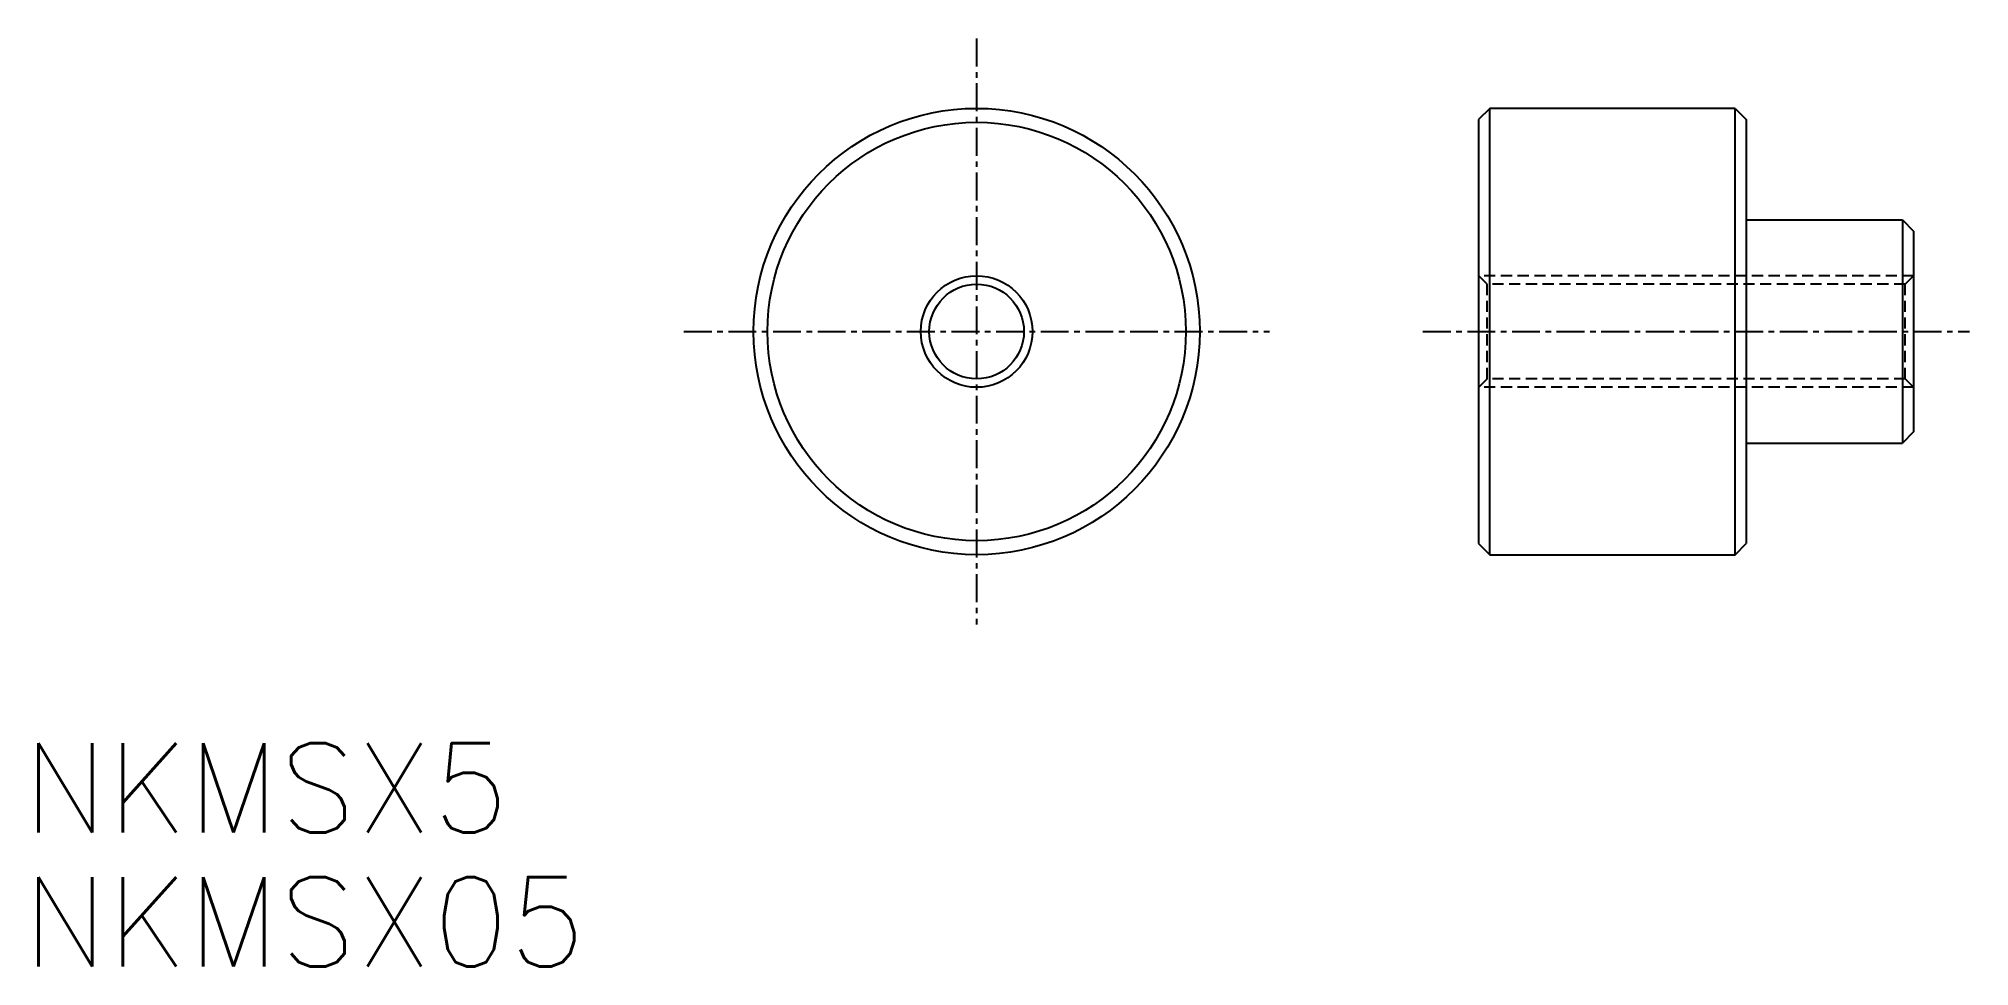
# Model space of a CAD drawing. Extents: x -42 to 44.5, y -28.4 to 13.1.
import ezdxf

# ---------------------------------------------------------------- set-up
doc = ezdxf.new("R2010")
doc.units = 0
doc.linetypes.add('CENTER', pattern=[2, 1.25, -0.25, 0.25, -0.25])
doc.linetypes.add('DASHED', pattern=[0.75, 0.5, -0.25])
doc.layers.get('0').update_dxf_attribs({"linetype": 'CONTINUOUS'})
doc.layers.add('CENTER', color=1, linetype='CENTER')
doc.styles.get("Standard").update_dxf_attribs({"font": 'txt.shx', "bigfont": 'bigfont.shx'})

msp = doc.modelspace()

# ---------------------------------------------------------------- linework, layer by layer
at = {"color": 7, "linetype": 'CONTINUOUS'}
for p, q in [((23, 10), (22.5, 9.5)), ((34, 10), (23, 10)), ((23, -10), (23, 10)), ((34, 10), (34.5, 9.5)), ((34, -10), (34, 10)), ((22.5, 9.5), (22.5, -9.5)), ((34.5, 9.5), (34.5, -9.5)), ((34.5, 5), (41.5, 5)), ((41.5, 5), (42, 4.5)), ((41.5, 5), (41.5, -5)), ((42, 4.5), (42, -4.5)), ((23, 0), (23, 2.5)), ((34.5, -5), (41.5, -5)), ((42, -4.5), (41.5, -5)), ((22.5, -9.5), (23, -10)), ((34, -10), (34.5, -9.5)), ((23, -10), (34, -10))]:
    msp.add_line(p, q, dxfattribs=at)
at = {"color": 3, "linetype": 'DASHED'}
for p, q in [((42, 2.5), (22.5, 2.5)), ((22.879, 2.121), (22.5, 2.5)), ((22.879, -2.121), (22.879, 2.121)), ((41.621, 2.121), (22.879, 2.121)), ((41.621, 2.121), (42, 2.5)), ((41.621, -2.121), (41.621, 2.121)), ((22.879, -2.121), (22.5, -2.5)), ((42, -2.5), (22.5, -2.5)), ((41.621, -2.121), (22.879, -2.121)), ((41.621, -2.121), (42, -2.5))]:
    msp.add_line(p, q, dxfattribs=at)
at = {"color": 7, "linetype": 'CONTINUOUS'}
for radius in [10, 9.375, 2.121]:
    msp.add_circle((0, 0), radius, dxfattribs=at)
at = {"color": 3, "linetype": 'CONTINUOUS'}
msp.add_circle((0, 0), 2.5, dxfattribs=at)
at = {"layer": 'CENTER', "color": 1, "linetype": 'CENTER'}
for p, q in [((0, 13.125), (0, -13.125)), ((-13.125, 0), (13.125, 0)), ((20, 0), (44.5, 0))]:
    msp.add_line(p, q, dxfattribs=at)

# ---------------------------------------------------------------- texts
at = {"color": 7, "linetype": 'CONTINUOUS'}
for s, p in [('NKMSX5', (-42.732, -22.448)), ('NKMSX05', (-42.732, -28.448))]:
    msp.add_text(s, height=4, dxfattribs=at).set_placement(p)

doc.saveas('drawing.dxf')
